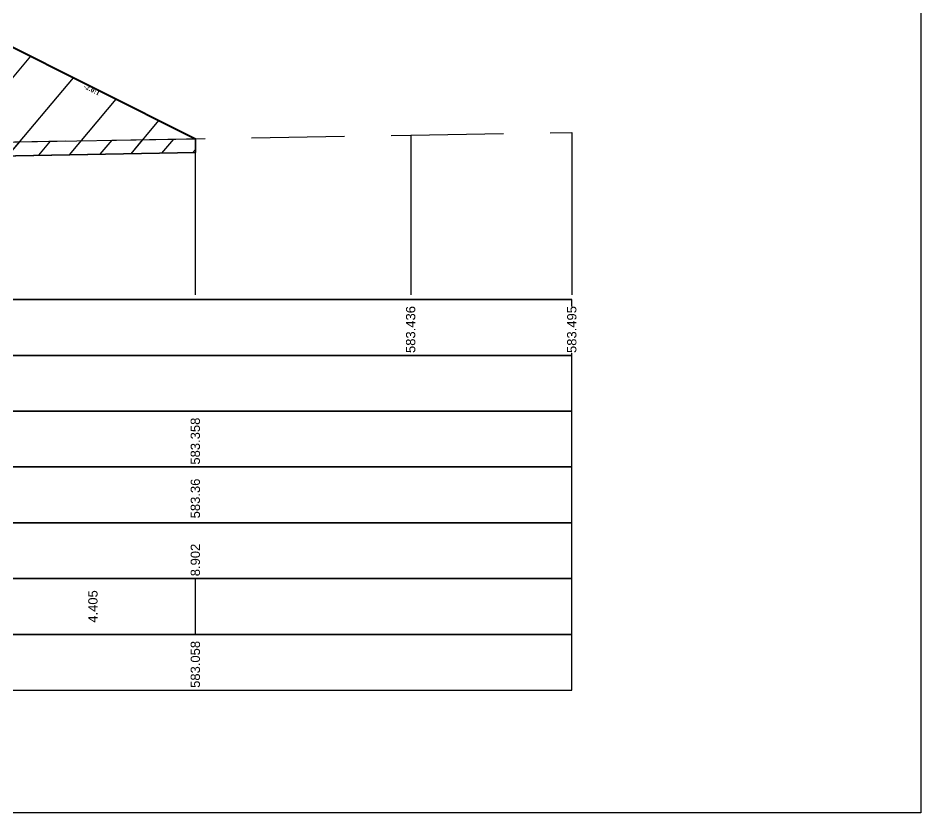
# Model space of a CAD drawing. Header units: millimetres. Extents: x 2762 to 3076, y 916 to 3305.
# Drawn here: x 2827.14 to 2846.56, y 1711.65 to 1728.74 of the extents above; entities that cross this region are included whole.
import ezdxf

# ---------------------------------------------------------------- set-up
doc = ezdxf.new("R2010")
doc.units = ezdxf.units.MM
doc.header["$LTSCALE"] = 2
doc.linetypes.add('CACHE', pattern=[9.525, 6.35, -3.175])
doc.linetypes.add('DASHED', pattern=[0.75, 0.5, -0.25])
doc.layers.add('C-ROAD-CORR', color=5, linetype='Continuous')
doc.layers.add('C-ROAD-SCTN', color=7, linetype='Continuous')
doc.styles.add('C3D_Etiquette', font='romans.shx')
doc.styles.add('C3D_Profil_Travers', font='romans.shx')

msp = doc.modelspace()

# ---------------------------------------------------------------- hatches: boundary and pattern name
at = {"linetype": 'Continuous', "lineweight": -3}
h = msp.add_hatch(dxfattribs=at)
h.set_pattern_fill('_U', color=3, angle=50, style=0, pattern_type=0)
h.set_pattern_definition([(50, (2809.6628, 1725.4258), (-0.766044, 0.642788), [])])
h.paths.add_polyline_path([(2809.663, 1725.426), (2809.938, 1725.7), (2811.438, 1725.76), (2816.158, 1728.121), (2824.155, 1728.441), (2826.551, 1728.345), (2830.957, 1726.142), (2830.957, 1725.842), (2823.169, 1725.71), (2821.675, 1725.677), (2820.109, 1725.63)])
h.paths.add_polyline_path([(2808.103, 1725.395), (2808.103, 1725.695), (2808.138, 1725.712), (2808.438, 1725.7), (2808.73, 1725.408)])
h = msp.add_hatch(dxfattribs=at)
h.set_pattern_fill('_U', color=150, scale=0.5, angle=50, style=0, pattern_type=0)
h.set_pattern_definition([(50, (2809.6628, 1725.4258), (-0.383022, 0.321394), [])])
h.paths.add_polyline_path([(2809.663, 1725.426), (2809.938, 1725.7), (2811.438, 1725.76), (2820.109, 1725.93), (2821.675, 1725.977), (2823.169, 1726.01), (2830.957, 1726.142), (2830.957, 1725.842), (2823.169, 1725.71), (2821.675, 1725.677), (2820.109, 1725.63)])
h.paths.add_polyline_path([(2808.415, 1725.701), (2811.438, 1725.76), (2809.938, 1725.7), (2809.663, 1725.426), (2808.73, 1725.408), (2808.438, 1725.7)])
h.paths.add_polyline_path([(2808.103, 1725.395), (2808.103, 1725.695), (2808.415, 1725.701), (2808.438, 1725.7), (2808.73, 1725.408)])

# ---------------------------------------------------------------- linework, layer by layer
at = {"color": 253, "linetype": 'Continuous', "lineweight": -3}
for p, q in [((2826.551, 1728.345), (2830.957, 1726.142)), ((2823.169, 1726.01), (2830.957, 1726.142)), ((2830.957, 1726.142), (2830.957, 1725.842)), ((2830.957, 1726.142), (2830.957, 1725.842)), ((2830.957, 1725.842), (2823.169, 1725.71)), ((2830.957, 1725.842), (2823.169, 1725.71))]:
    msp.add_line(p, q, dxfattribs=at)
at = {"color": 105, "linetype": 'DASHED', "lineweight": -3, "ltscale": 2}
for p, q in [((2835.589, 1726.22), (2839.055, 1726.278)), ((2823.169, 1726.01), (2835.589, 1726.22))]:
    msp.add_line(p, q, dxfattribs=at)
at = {"color": 98, "linetype": 'CACHE', "lineweight": -3}
for p, q in [((2839.055, 1726.278), (2839.055, 1722.784)), ((2835.589, 1726.22), (2835.589, 1722.784))]:
    msp.add_line(p, q, dxfattribs=at)
at = {"color": 8, "linetype": 'CACHE', "lineweight": -3}
msp.add_line((2830.957, 1722.784), (2830.957, 1726.142), dxfattribs=at)
at = {"color": 6, "linetype": 'Continuous', "lineweight": -3}
msp.add_line((2823.169, 1725.71), (2830.957, 1725.842), dxfattribs=at)
at = {"color": 7, "linetype": 'Continuous', "lineweight": -3}
for p, q in [((2805.054, 1722.684), (2839.056, 1722.684)), ((2830.957, 1715.484), (2830.957, 1716.684))]:
    msp.add_line(p, q, dxfattribs=at)
for points in [[(2805.054, 1721.484), (2839.056, 1721.484), (2839.056, 1722.684), (2805.054, 1722.684)], [(2805.054, 1720.284), (2839.056, 1720.284), (2839.056, 1721.484), (2805.054, 1721.484)], [(2805.054, 1719.084), (2839.056, 1719.084), (2839.056, 1720.284), (2805.054, 1720.284)], [(2805.054, 1717.884), (2839.056, 1717.884), (2839.056, 1719.084), (2805.054, 1719.084)], [(2805.054, 1716.684), (2839.056, 1716.684), (2839.056, 1717.884), (2805.054, 1717.884)], [(2805.054, 1715.484), (2839.056, 1715.484), (2839.056, 1716.684), (2805.054, 1716.684)], [(2805.054, 1714.284), (2839.056, 1714.284), (2839.056, 1715.484), (2805.054, 1715.484)]]:
    msp.add_3dface(points, dxfattribs=at)
at = {"layer": 'C-ROAD-CORR', "color": 1, "linetype": 'Continuous', "lineweight": 40}
msp.add_line((2826.551, 1728.345), (2830.957, 1726.142), dxfattribs=at)
at = {"layer": 'C-ROAD-SCTN', "color": 154, "linetype": 'Continuous', "lineweight": -3}
msp.add_line((2826.551, 1728.345), (2830.957, 1726.142), dxfattribs=at)
at = {"layer": 'C-ROAD-SCTN', "color": 1, "linetype": 'Continuous', "lineweight": -3}
msp.add_line((2826.551, 1728.345), (2830.957, 1726.142), dxfattribs=at)

# ---------------------------------------------------------------- texts
at = {"color": 7, "linetype": 'Continuous', "lineweight": -3, "insert": (2828.752, 1727.24), "char_height": 0.1, "width": 0.34598, "attachment_point": 2, "rotation": 333.4349, "style": 'C3D_Etiquette'}
msp.add_mtext('{\\fTimes New Roman|b1|i0|c0|p18;-2.0:1}', dxfattribs=at)
at = {"color": 7, "linetype": 'Continuous', "lineweight": -3, "char_height": 0.2, "rotation": 90, "style": 'C3D_Profil_Travers'}
for s, insert, attachment_point in [('{\\fArial|b0|i0|c0|p34;583.36}', (2830.957, 1717.979), 4), ('{\\fArial|b0|i0|c0|p34;4.405}', (2828.754, 1716.084), 5)]:
    msp.add_mtext(s, dxfattribs=dict(at, insert=insert, attachment_point=attachment_point))

# ---------------------------------------------------------------- next in the draw order: texts
at = {"color": 7, "linetype": 'Continuous', "lineweight": -3, "char_height": 0.2, "attachment_point": 4, "rotation": 90, "style": 'C3D_Profil_Travers', "bg_fill": 3, "box_fill_scale": 1.000375, "bg_fill_color": 256, "bg_fill_true_color": 13158600, "bg_fill_transparency": 0}
for s, insert, width in [('{\\fArial|b0|i0|c0|p34;583.436}', (2835.589, 1721.534), 0.99539), ('{\\fArial|b0|i0|c0|p34;583.495}', (2839.055, 1721.534), 0.99705), ('{\\fArial|b0|i0|c0|p34;583.358}', (2830.957, 1719.134), 0.99595), ('{\\fArial|b0|i0|c0|p34;\\C256;8.902}', (2830.957, 1716.734), 0.67986), ('{\\fArial|b0|i0|c0|p34;583.058}', (2830.957, 1714.334), 0.99595)]:
    msp.add_mtext(s, dxfattribs=dict(at, insert=insert, width=width))

# ---------------------------------------------------------------- next in the draw order: linework, layer by layer
msp.add_lwpolyline([(2797.565, 1741.145), (2846.565, 1741.145), (2846.565, 1711.645), (2797.565, 1711.645)], close=True)

doc.saveas('drawing.dxf')
